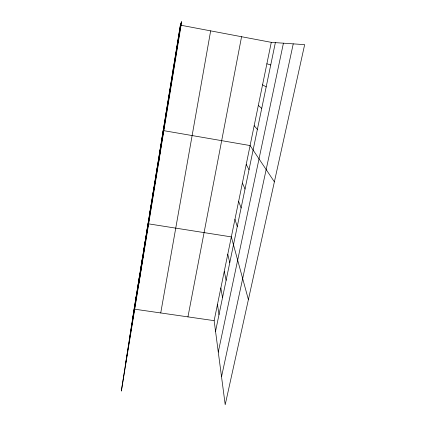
<?xml version="1.0" encoding="UTF-8"?>
<svg xmlns="http://www.w3.org/2000/svg" width="426" height="426" viewBox="0 0 426 426"><rect width="100%" height="100%" fill="white"/><g stroke="black" fill="none" stroke-linecap="round" stroke-linejoin="round"><path stroke-width="0.64" d="M173.148 69.939L173.291 68.538M169.569 91.894L169.857 89.614M166.065 113.412L166.491 110.281M158.658 162.466L163.185 130.564L250.094 145.554L274.381 181.843M159.356 154.579L160.038 149.883M156.145 174.277L156.949 168.85M152.998 193.612L153.914 187.483M138.924 283.381L148.003 223.762L231.334 236.899L248.395 299.611M149.904 212.59L150.932 205.779M140.963 267.475L142.3 258.784M143.887 249.508L145.128 241.425M134.099 309.111L121.346 391.057L181.7 21.3L180.363 25.134L134.099 309.111L214.14 320.656L225.205 404.7L304.654 44.65L271.282 42.344L180.363 25.134M135.26 302.449L136.789 292.619M138.088 285.116L139.52 275.846M132.486 319.479L180.523 24.665M129.344 339.687L180.848 23.744M125.595 363.751L181.242 22.615M160.735 312.95L210.652 30.869M187.946 316.875L241.563 36.721M214.14 320.656L271.282 42.344M215.545 331.322L275.361 42.627M218.277 352.084L283.423 43.186M221.525 376.765L293.237 43.862M266.884 63.788L270.728 64.981M262.565 84.817L266.191 86.888M258.326 105.451L261.74 108.358M254.173 125.691L257.379 129.408M246.207 164.479L249.034 169.702M242.389 183.068L245.035 188.995M238.64 201.328L241.111 207.925M234.955 219.273L237.261 226.52M227.777 254.226L229.763 262.704M224.284 271.261L226.115 280.313M220.844 288.003L222.526 297.614M217.462 304.468L219.007 314.617M176.79 47.052L176.795 47.536"/></g></svg>
